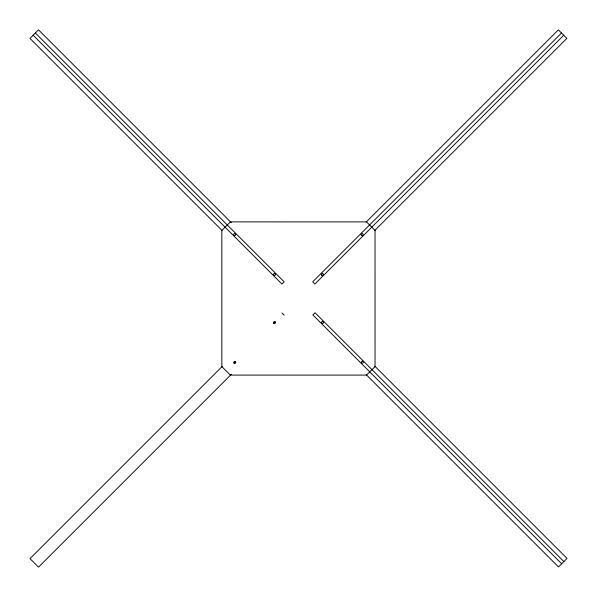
<?xml version="1.0" encoding="UTF-8"?>
<svg xmlns="http://www.w3.org/2000/svg" width="597" height="597" viewBox="0 0 597 597"><rect width="100%" height="100%" fill="white"/><g stroke="black" fill="none" stroke-linecap="round" stroke-linejoin="round"><path stroke-width="0.9" d="M230.367 221.897L221.838 230.427L221.838 366.58L230.367 375.11M366.155 222.062L558.352 29.857L566.881 38.387L374.685 230.591M222.203 366.416L29.999 558.62L38.529 567.15L231.39 374.289M561.516 33.022L312.709 281.829L314.917 284.038L563.725 35.23M234.024 363.125A1.007 1.007 0 0 1 234.472 361.446A1.007 1.007 0 0 1 235.703 362.678A1.007 1.007 0 0 1 234.024 363.125L235.442 361.707M273.829 323.32A1.007 1.007 0 0 0 275.515 322.865A1.007 1.007 0 0 0 274.284 321.634A1.007 1.007 0 0 0 273.829 323.32L275.254 321.895M230.345 221.875L366.521 221.897L375.05 230.427M230.345 375.088L366.521 375.11L375.05 366.58L375.028 230.405M231.352 222.711L38.492 29.85L29.962 38.38L222.159 230.584M374.841 366.215L567.038 558.419L558.508 566.949L366.304 374.744M35.327 33.014L284.135 281.821L281.933 284.03L33.126 35.216M563.874 561.576L315.067 312.768L312.865 314.977L561.673 563.784M281.971 312.97L284.179 315.179M321.835 275.269A1.007 1.007 0 0 0 323.343 274.404A1.007 1.007 0 0 0 321.835 273.53A1.007 1.007 0 0 0 321.835 275.269M361.648 235.464A1.007 1.007 0 0 0 363.155 234.591A1.007 1.007 0 0 0 361.648 233.718A1.007 1.007 0 0 0 361.648 235.464M234.218 235.479A1.007 1.007 0 0 0 235.725 234.606A1.007 1.007 0 0 0 234.218 233.733A1.007 1.007 0 0 0 234.218 235.479M273.814 275.127A1.007 1.007 0 0 0 275.501 274.672A1.007 1.007 0 0 0 274.269 273.441A1.007 1.007 0 0 0 273.814 275.127M322.014 323.298A1.007 1.007 0 0 0 323.522 322.432A1.007 1.007 0 0 0 322.014 321.559A1.007 1.007 0 0 0 322.014 323.298M361.618 362.946A1.007 1.007 0 0 0 363.297 362.498A1.007 1.007 0 0 0 362.066 361.267A1.007 1.007 0 0 0 361.618 362.946"/></g></svg>
